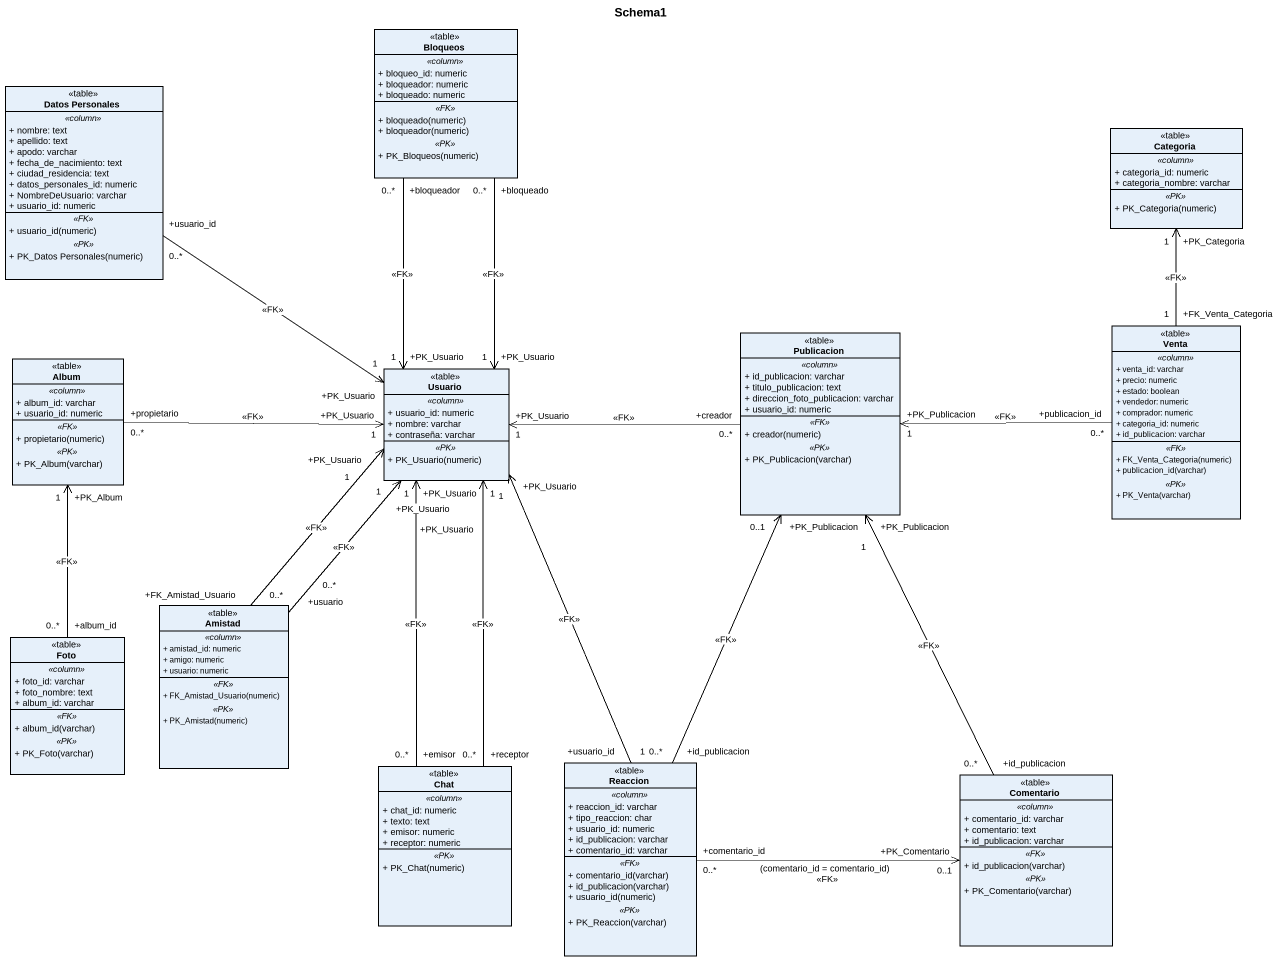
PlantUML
@startuml
title Schema1
hide circle
hide empty members
skinparam classAttributeIconSize 0
class Bloqueos <<table>> {
  .. <<column>> ..
  + bloqueo_id: numeric
  + bloqueador: numeric
  + bloqueado: numeric
  .. <<FK>> ..
  + bloqueado(numeric)
  + bloqueador(numeric)
  .. <<PK>> ..
  + PK_Bloqueos(numeric)
}
class "Datos Personales" as Datos_Personales <<table>> {
  .. <<column>> ..
  + nombre: text
  + apellido: text
  + apodo: varchar
  + fecha_de_nacimiento: text
  + ciudad_residencia: text
  + datos_personales_id: numeric
  + NombreDeUsuario: varchar
  + usuario_id: numeric
  .. <<FK>> ..
  + usuario_id(numeric)
  .. <<PK>> ..
  + PK_Datos Personales(numeric)
}
class Categoria <<table>> {
  .. <<column>> ..
  + categoria_id: numeric
  + categoria_nombre: varchar
  .. <<PK>> ..
  + PK_Categoria(numeric)
}
class Publicacion <<table>> {
  .. <<column>> ..
  + id_publicacion: varchar
  + titulo_publicacion: text
  + direccion_foto_publicacion: varchar
  + usuario_id: numeric
  .. <<FK>> ..
  + creador(numeric)
  .. <<PK>> ..
  + PK_Publicacion(varchar)
}
class Venta <<table>> {
  .. <<column>> ..
  + venta_id: varchar
  + precio: numeric
  + estado: boolean
  + vendedor: numeric
  + comprador: numeric
  + categoria_id: numeric
  + id_publicacion: varchar
  .. <<FK>> ..
  + FK_Venta_Categoria(numeric)
  + publicacion_id(varchar)
  .. <<PK>> ..
  + PK_Venta(varchar)
}
class Album <<table>> {
  .. <<column>> ..
  + album_id: varchar
  + usuario_id: numeric
  .. <<FK>> ..
  + propietario(numeric)
  .. <<PK>> ..
  + PK_Album(varchar)
}
class Usuario <<table>> {
  .. <<column>> ..
  + usuario_id: numeric
  + nombre: varchar
  + contraseña: varchar
  .. <<PK>> ..
  + PK_Usuario(numeric)
}
class Amistad <<table>> {
  .. <<column>> ..
  + amistad_id: numeric
  + amigo: numeric
  + usuario: numeric
  .. <<FK>> ..
  + FK_Amistad_Usuario(numeric)
  .. <<PK>> ..
  + PK_Amistad(numeric)
}
class Foto <<table>> {
  .. <<column>> ..
  + foto_id: varchar
  + foto_nombre: text
  + album_id: varchar
  .. <<FK>> ..
  + album_id(varchar)
  .. <<PK>> ..
  + PK_Foto(varchar)
}
class Chat <<table>> {
  .. <<column>> ..
  + chat_id: numeric
  + texto: text
  + emisor: numeric
  + receptor: numeric
  .. <<PK>> ..
  + PK_Chat(numeric)
}
class Reaccion <<table>> {
  .. <<column>> ..
  + reaccion_id: varchar
  + tipo_reaccion: char
  + usuario_id: numeric
  + id_publicacion: varchar
  + comentario_id: varchar
  .. <<FK>> ..
  + comentario_id(varchar)
  + id_publicacion(varchar)
  + usuario_id(numeric)
  .. <<PK>> ..
  + PK_Reaccion(varchar)
}
class Comentario <<table>> {
  .. <<column>> ..
  + comentario_id: varchar
  + comentario: text
  + id_publicacion: varchar
  .. <<FK>> ..
  + id_publicacion(varchar)
  .. <<PK>> ..
  + PK_Comentario(varchar)
}
Bloqueos "+bloqueador\n0..*" --> "+PK_Usuario\n1" Usuario : <<FK>>
Bloqueos "+bloqueado\n0..*" --> "+PK_Usuario\n1" Usuario : <<FK>>
Datos_Personales "+usuario_id\n0..*" --> "+PK_Usuario\n1" Usuario : <<FK>>
Publicacion "+creador\n0..*" -left-> "+PK_Usuario\n1" Usuario : <<FK>>
Venta "+FK_Venta_Categoria\n1" -up-> "+PK_Categoria\n1" Categoria : <<FK>>
Venta "+publicacion_id\n0..*" -left-> "+PK_Publicacion\n1" Publicacion : <<FK>>
Album "+propietario\n0..*" -right-> "+PK_Usuario\n1" Usuario : <<FK>>
Amistad "+FK_Amistad_Usuario\n0..*" -up-> "+PK_Usuario\n1" Usuario : <<FK>>
Amistad "+usuario\n0..*" -up-> "+PK_Usuario\n1" Usuario : <<FK>>
Foto "+album_id\n0..*" -up-> "+PK_Album\n1" Album : <<FK>>
Chat "+emisor\n0..*" -up-> "+PK_Usuario\n1" Usuario : <<FK>>
Chat "+receptor\n0..*" -up-> "+PK_Usuario\n1" Usuario : <<FK>>
Reaccion "+id_publicacion\n0..*" -up-> "+PK_Publicacion\n0..1" Publicacion : <<FK>>
Reaccion "+usuario_id\n1" -up-> "+PK_Usuario\n1" Usuario : <<FK>>
Reaccion "+comentario_id\n0..*" -right-> "+PK_Comentario\n0..1" Comentario : (comentario_id = comentario_id)\n<<FK>>
Comentario "+id_publicacion\n0..*" -up-> "+PK_Publicacion\n1" Publicacion : <<FK>>
@enduml
